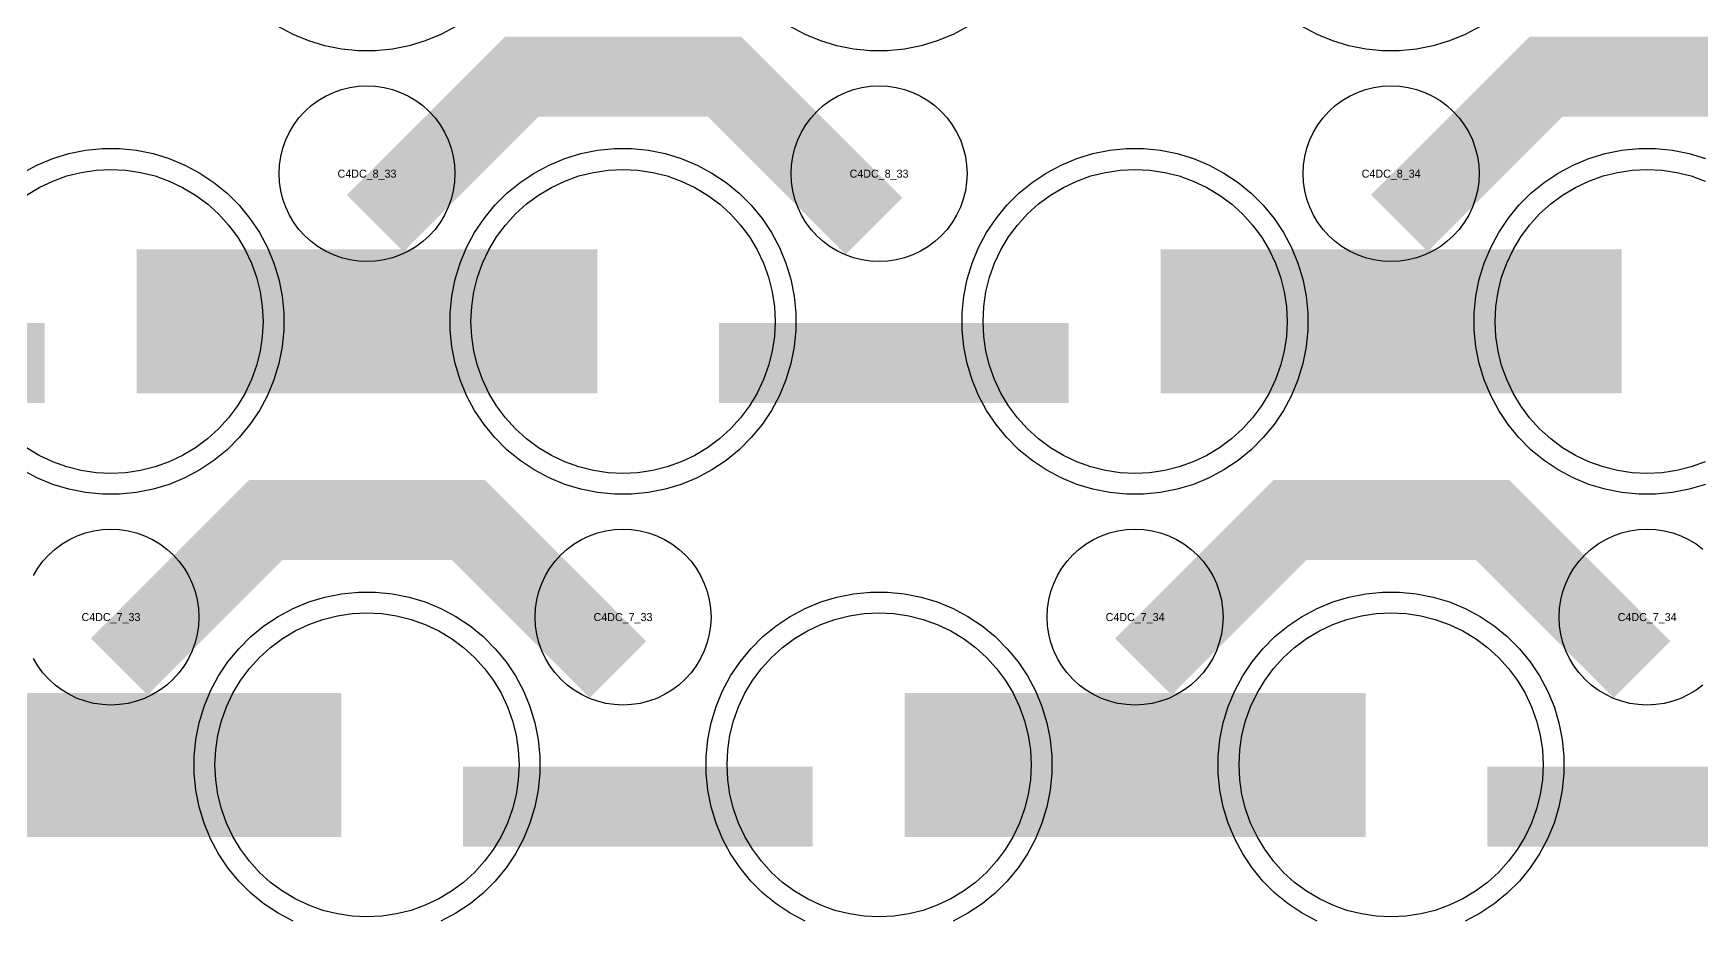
# Model space of a CAD drawing. Extents: x -11880 to 11880, y -14992 to 14992.
# Drawn here: x -1464 to -943, y -13918 to -13641 of the extents above; entities that cross this region are included whole.
import ezdxf
from ezdxf.enums import TextEntityAlignment as Align

# ---------------------------------------------------------------- set-up
doc = ezdxf.new("R2010")
doc.units = 0
doc.header["$MEASUREMENT"] = 0
for name, color, linetype in [('GDS_775_DT_237', 138, 'CONTINUOUS'), ('RDL1_FS', 34, 'CONTINUOUS'), ('RDL_BS', 160, 'CONTINUOUS')]:
    doc.layers.add(name, color=color, linetype=linetype)

msp = doc.modelspace()

# ---------------------------------------------------------------- linework, layer by layer
at = {"layer": 'RDL1_FS', "color": 241, "true_color": 0xf7abae}
for points in [[(-1466.395, -13691.548), (-1462.395, -13689.15), (-1458.181, -13687.158), (-1453.791, -13685.586), (-1449.268, -13684.454), (-1444.657, -13683.77), (-1440, -13683.541), (-1435.343, -13683.77), (-1430.732, -13684.454), (-1426.209, -13685.586), (-1421.819, -13687.158), (-1417.605, -13689.15), (-1413.605, -13691.548), (-1409.86, -13694.326), (-1406.406, -13697.456), (-1403.276, -13700.91), (-1400.498, -13704.655), (-1398.1, -13708.655), (-1396.108, -13712.869), (-1394.536, -13717.259), (-1393.404, -13721.782), (-1392.72, -13726.393), (-1392.491, -13731.05), (-1392.72, -13735.707), (-1393.404, -13740.318), (-1394.536, -13744.841), (-1396.108, -13749.231), (-1398.1, -13753.445), (-1400.498, -13757.445), (-1403.276, -13761.19), (-1406.406, -13764.644), (-1409.86, -13767.774), (-1413.605, -13770.552), (-1417.605, -13772.95), (-1421.819, -13774.942), (-1426.209, -13776.514), (-1430.732, -13777.646), (-1435.343, -13778.33), (-1440, -13778.559), (-1444.657, -13778.33), (-1449.268, -13777.646), (-1453.791, -13776.514), (-1458.181, -13774.942), (-1462.395, -13772.95), (-1466.395, -13770.552)], [(-941.819, -13774.942), (-946.209, -13776.514), (-950.732, -13777.646), (-955.343, -13778.33), (-960, -13778.559), (-964.657, -13778.33), (-969.268, -13777.646), (-973.791, -13776.514), (-978.181, -13774.942), (-982.395, -13772.95), (-986.395, -13770.552), (-990.14, -13767.774), (-993.594, -13764.644), (-996.724, -13761.19), (-999.502, -13757.445), (-1001.9, -13753.445), (-1003.892, -13749.231), (-1005.464, -13744.841), (-1006.596, -13740.318), (-1007.28, -13735.707), (-1007.509, -13731.05), (-1007.28, -13726.393), (-1006.596, -13721.782), (-1005.464, -13717.259), (-1003.892, -13712.869), (-1001.9, -13708.655), (-999.502, -13704.655), (-996.724, -13700.91), (-993.594, -13697.456), (-990.14, -13694.326), (-986.395, -13691.548), (-982.395, -13689.15), (-978.181, -13687.158), (-973.791, -13685.586), (-969.268, -13684.454), (-964.657, -13683.77), (-960, -13683.541), (-955.343, -13683.77), (-950.732, -13684.454), (-946.209, -13685.586), (-941.819, -13687.158)]]:
    msp.add_lwpolyline(points, dxfattribs=at)
for points in [[(-1280, -13778.559), (-1284.657, -13778.33), (-1289.268, -13777.646), (-1293.791, -13776.514), (-1298.181, -13774.942), (-1302.395, -13772.95), (-1306.395, -13770.552), (-1310.14, -13767.774), (-1313.594, -13764.644), (-1316.724, -13761.19), (-1319.502, -13757.445), (-1321.9, -13753.445), (-1323.892, -13749.231), (-1325.464, -13744.841), (-1326.596, -13740.318), (-1327.28, -13735.707), (-1327.509, -13731.05), (-1327.28, -13726.393), (-1326.596, -13721.782), (-1325.464, -13717.259), (-1323.892, -13712.869), (-1321.9, -13708.655), (-1319.502, -13704.655), (-1316.724, -13700.91), (-1313.594, -13697.456), (-1310.14, -13694.326), (-1306.395, -13691.548), (-1302.395, -13689.15), (-1298.181, -13687.158), (-1293.791, -13685.586), (-1289.268, -13684.454), (-1284.657, -13683.77), (-1280, -13683.541), (-1275.343, -13683.77), (-1270.732, -13684.454), (-1266.209, -13685.586), (-1261.819, -13687.158), (-1257.605, -13689.15), (-1253.605, -13691.548), (-1249.86, -13694.326), (-1246.406, -13697.456), (-1243.276, -13700.91), (-1240.498, -13704.655), (-1238.1, -13708.655), (-1236.108, -13712.869), (-1234.536, -13717.259), (-1233.404, -13721.782), (-1232.72, -13726.393), (-1232.491, -13731.05), (-1232.72, -13735.707), (-1233.404, -13740.318), (-1234.536, -13744.841), (-1236.108, -13749.231), (-1238.1, -13753.445), (-1240.498, -13757.445), (-1243.276, -13761.19), (-1246.406, -13764.644), (-1249.86, -13767.774), (-1253.605, -13770.552), (-1257.605, -13772.95), (-1261.819, -13774.942), (-1266.209, -13776.514), (-1270.732, -13777.646), (-1275.343, -13778.33)], [(-1120, -13778.559), (-1124.657, -13778.33), (-1129.268, -13777.646), (-1133.791, -13776.514), (-1138.181, -13774.942), (-1142.395, -13772.95), (-1146.395, -13770.552), (-1150.14, -13767.774), (-1153.594, -13764.644), (-1156.724, -13761.19), (-1159.502, -13757.445), (-1161.9, -13753.445), (-1163.892, -13749.231), (-1165.464, -13744.841), (-1166.596, -13740.318), (-1167.28, -13735.707), (-1167.509, -13731.05), (-1167.28, -13726.393), (-1166.596, -13721.782), (-1165.464, -13717.259), (-1163.892, -13712.869), (-1161.9, -13708.655), (-1159.502, -13704.655), (-1156.724, -13700.91), (-1153.594, -13697.456), (-1150.14, -13694.326), (-1146.395, -13691.548), (-1142.395, -13689.15), (-1138.181, -13687.158), (-1133.791, -13685.586), (-1129.268, -13684.454), (-1124.657, -13683.77), (-1120, -13683.541), (-1115.343, -13683.77), (-1110.732, -13684.454), (-1106.209, -13685.586), (-1101.819, -13687.158), (-1097.605, -13689.15), (-1093.605, -13691.548), (-1089.86, -13694.326), (-1086.406, -13697.456), (-1083.276, -13700.91), (-1080.498, -13704.655), (-1078.1, -13708.655), (-1076.108, -13712.869), (-1074.536, -13717.259), (-1073.404, -13721.782), (-1072.72, -13726.393), (-1072.491, -13731.05), (-1072.72, -13735.707), (-1073.404, -13740.318), (-1074.536, -13744.841), (-1076.108, -13749.231), (-1078.1, -13753.445), (-1080.498, -13757.445), (-1083.276, -13761.19), (-1086.406, -13764.644), (-1089.86, -13767.774), (-1093.605, -13770.552), (-1097.605, -13772.95), (-1101.819, -13774.942), (-1106.209, -13776.514), (-1110.732, -13777.646), (-1115.343, -13778.33)], [(-1360, -13917.124), (-1364.657, -13916.895), (-1369.268, -13916.211), (-1373.791, -13915.079), (-1378.181, -13913.507), (-1382.395, -13911.515), (-1386.395, -13909.117), (-1390.14, -13906.339), (-1393.594, -13903.209), (-1396.724, -13899.755), (-1399.502, -13896.01), (-1401.9, -13892.01), (-1403.892, -13887.796), (-1405.464, -13883.406), (-1406.596, -13878.883), (-1407.28, -13874.272), (-1407.509, -13869.615), (-1407.28, -13864.958), (-1406.596, -13860.347), (-1405.464, -13855.824), (-1403.892, -13851.434), (-1401.9, -13847.22), (-1399.502, -13843.22), (-1396.724, -13839.475), (-1393.594, -13836.021), (-1390.14, -13832.891), (-1386.395, -13830.113), (-1382.395, -13827.715), (-1378.181, -13825.723), (-1373.791, -13824.151), (-1369.268, -13823.019), (-1364.657, -13822.335), (-1360, -13822.106), (-1355.343, -13822.335), (-1350.732, -13823.019), (-1346.209, -13824.151), (-1341.819, -13825.723), (-1337.605, -13827.715), (-1333.605, -13830.113), (-1329.86, -13832.891), (-1326.406, -13836.021), (-1323.276, -13839.475), (-1320.498, -13843.22), (-1318.1, -13847.22), (-1316.108, -13851.434), (-1314.536, -13855.824), (-1313.404, -13860.347), (-1312.72, -13864.958), (-1312.491, -13869.615), (-1312.72, -13874.272), (-1313.404, -13878.883), (-1314.536, -13883.406), (-1316.108, -13887.796), (-1318.1, -13892.01), (-1320.498, -13896.01), (-1323.276, -13899.755), (-1326.406, -13903.209), (-1329.86, -13906.339), (-1333.605, -13909.117), (-1337.605, -13911.515), (-1341.819, -13913.507), (-1346.209, -13915.079), (-1350.732, -13916.211), (-1355.343, -13916.895)], [(-1200, -13917.124), (-1204.657, -13916.895), (-1209.268, -13916.211), (-1213.791, -13915.079), (-1218.181, -13913.507), (-1222.395, -13911.515), (-1226.395, -13909.117), (-1230.14, -13906.339), (-1233.594, -13903.209), (-1236.724, -13899.755), (-1239.502, -13896.01), (-1241.9, -13892.01), (-1243.892, -13887.796), (-1245.464, -13883.406), (-1246.596, -13878.883), (-1247.28, -13874.272), (-1247.509, -13869.615), (-1247.28, -13864.958), (-1246.596, -13860.347), (-1245.464, -13855.824), (-1243.892, -13851.434), (-1241.9, -13847.22), (-1239.502, -13843.22), (-1236.724, -13839.475), (-1233.594, -13836.021), (-1230.14, -13832.891), (-1226.395, -13830.113), (-1222.395, -13827.715), (-1218.181, -13825.723), (-1213.791, -13824.151), (-1209.268, -13823.019), (-1204.657, -13822.335), (-1200, -13822.106), (-1195.343, -13822.335), (-1190.732, -13823.019), (-1186.209, -13824.151), (-1181.819, -13825.723), (-1177.605, -13827.715), (-1173.605, -13830.113), (-1169.86, -13832.891), (-1166.406, -13836.021), (-1163.276, -13839.475), (-1160.498, -13843.22), (-1158.1, -13847.22), (-1156.108, -13851.434), (-1154.536, -13855.824), (-1153.404, -13860.347), (-1152.72, -13864.958), (-1152.491, -13869.615), (-1152.72, -13874.272), (-1153.404, -13878.883), (-1154.536, -13883.406), (-1156.108, -13887.796), (-1158.1, -13892.01), (-1160.498, -13896.01), (-1163.276, -13899.755), (-1166.406, -13903.209), (-1169.86, -13906.339), (-1173.605, -13909.117), (-1177.605, -13911.515), (-1181.819, -13913.507), (-1186.209, -13915.079), (-1190.732, -13916.211), (-1195.343, -13916.895)], [(-1040, -13917.124), (-1044.657, -13916.895), (-1049.268, -13916.211), (-1053.791, -13915.079), (-1058.181, -13913.507), (-1062.395, -13911.515), (-1066.395, -13909.117), (-1070.14, -13906.339), (-1073.594, -13903.209), (-1076.724, -13899.755), (-1079.502, -13896.01), (-1081.9, -13892.01), (-1083.892, -13887.796), (-1085.464, -13883.406), (-1086.596, -13878.883), (-1087.28, -13874.272), (-1087.509, -13869.615), (-1087.28, -13864.958), (-1086.596, -13860.347), (-1085.464, -13855.824), (-1083.892, -13851.434), (-1081.9, -13847.22), (-1079.502, -13843.22), (-1076.724, -13839.475), (-1073.594, -13836.021), (-1070.14, -13832.891), (-1066.395, -13830.113), (-1062.395, -13827.715), (-1058.181, -13825.723), (-1053.791, -13824.151), (-1049.268, -13823.019), (-1044.657, -13822.335), (-1040, -13822.106), (-1035.343, -13822.335), (-1030.732, -13823.019), (-1026.209, -13824.151), (-1021.819, -13825.723), (-1017.605, -13827.715), (-1013.605, -13830.113), (-1009.86, -13832.891), (-1006.406, -13836.021), (-1003.276, -13839.475), (-1000.498, -13843.22), (-998.1, -13847.22), (-996.108, -13851.434), (-994.536, -13855.824), (-993.404, -13860.347), (-992.72, -13864.958), (-992.491, -13869.615), (-992.72, -13874.272), (-993.404, -13878.883), (-994.536, -13883.406), (-996.108, -13887.796), (-998.1, -13892.01), (-1000.498, -13896.01), (-1003.276, -13899.755), (-1006.406, -13903.209), (-1009.86, -13906.339), (-1013.605, -13909.117), (-1017.605, -13911.515), (-1021.819, -13913.507), (-1026.209, -13915.079), (-1030.732, -13916.211), (-1035.343, -13916.895)]]:
    msp.add_lwpolyline(points, close=True, dxfattribs=at)
for points in [[(-1431.998, -13731.05, 45, 45, 0), (-1359.998, -13731.05, 45, 45, 0)], [(-1359.998, -13731.05, 45, 45, 0), (-1287.998, -13731.05, 45, 45, 0)], [(-1111.998, -13731.05, 45, 45, 0), (-1039.998, -13731.05, 45, 45, 0)], [(-1039.998, -13731.05, 45, 45, 0), (-967.998, -13731.05, 45, 45, 0)], [(-1511.998, -13869.615, 45, 45, 0), (-1439.998, -13869.615, 45, 45, 0)], [(-1439.998, -13869.615, 45, 45, 0), (-1367.998, -13869.615, 45, 45, 0)], [(-1191.998, -13869.615, 45, 45, 0), (-1119.998, -13869.615, 45, 45, 0)], [(-1119.998, -13869.615, 45, 45, 0), (-1047.998, -13869.615, 45, 45, 0)]]:
    msp.add_lwpolyline(points, format="xyseb", dxfattribs=at)
at = {"layer": 'RDL_BS', "color": 241, "true_color": 0xf7abae}
for points in [[(-1332.223, -13638.868), (-1336.885, -13641.36), (-1341.795, -13643.391), (-1346.835, -13644.922), (-1352.062, -13645.968), (-1357.356, -13646.485), (-1362.644, -13646.485), (-1367.938, -13645.968), (-1373.165, -13644.922), (-1378.205, -13643.391), (-1383.115, -13641.36), (-1387.777, -13638.868)], [(-1172.223, -13638.868), (-1176.885, -13641.36), (-1181.795, -13643.391), (-1186.835, -13644.922), (-1192.062, -13645.968), (-1197.356, -13646.485), (-1202.644, -13646.485), (-1207.938, -13645.968), (-1213.165, -13644.922), (-1218.205, -13643.391), (-1223.115, -13641.36), (-1227.777, -13638.868)], [(-1012.223, -13638.868), (-1016.885, -13641.36), (-1021.795, -13643.391), (-1026.835, -13644.922), (-1032.062, -13645.968), (-1037.356, -13646.485), (-1042.644, -13646.485), (-1047.938, -13645.968), (-1053.165, -13644.922), (-1058.205, -13643.391), (-1063.115, -13641.36), (-1067.777, -13638.868)], [(-1467.777, -13684.667), (-1463.115, -13682.175), (-1458.205, -13680.144), (-1453.165, -13678.613), (-1447.938, -13677.567), (-1442.644, -13677.05), (-1437.356, -13677.05), (-1432.062, -13677.567), (-1426.835, -13678.613), (-1421.795, -13680.144), (-1416.885, -13682.175), (-1412.223, -13684.667), (-1407.809, -13687.614), (-1403.708, -13690.976), (-1399.926, -13694.758), (-1396.564, -13698.859), (-1393.617, -13703.273), (-1391.125, -13707.935), (-1389.094, -13712.845), (-1387.563, -13717.885), (-1386.517, -13723.112), (-1386, -13728.406), (-1386, -13733.694), (-1386.517, -13738.988), (-1387.563, -13744.215), (-1389.094, -13749.255), (-1391.125, -13754.165), (-1393.617, -13758.827), (-1396.564, -13763.241), (-1399.926, -13767.342), (-1403.708, -13771.124), (-1407.809, -13774.486), (-1412.223, -13777.433), (-1416.885, -13779.925), (-1421.795, -13781.956), (-1426.835, -13783.487), (-1432.062, -13784.533), (-1437.356, -13785.05), (-1442.644, -13785.05), (-1447.938, -13784.533), (-1453.165, -13783.487), (-1458.205, -13781.956), (-1463.115, -13779.925), (-1467.777, -13777.433)], [(-941.795, -13781.956), (-946.835, -13783.487), (-952.062, -13784.533), (-957.356, -13785.05), (-962.644, -13785.05), (-967.938, -13784.533), (-973.165, -13783.487), (-978.205, -13781.956), (-983.115, -13779.925), (-987.777, -13777.433), (-992.191, -13774.486), (-996.292, -13771.124), (-1000.074, -13767.342), (-1003.436, -13763.241), (-1006.383, -13758.827), (-1008.875, -13754.165), (-1010.906, -13749.255), (-1012.437, -13744.215), (-1013.483, -13738.988), (-1014, -13733.694), (-1014, -13728.406), (-1013.483, -13723.112), (-1012.437, -13717.885), (-1010.906, -13712.845), (-1008.875, -13707.935), (-1006.383, -13703.273), (-1003.436, -13698.859), (-1000.074, -13694.758), (-996.292, -13690.976), (-992.191, -13687.614), (-987.777, -13684.667), (-983.115, -13682.175), (-978.205, -13680.144), (-973.165, -13678.613), (-967.938, -13677.567), (-962.644, -13677.05), (-957.356, -13677.05), (-952.062, -13677.567), (-946.835, -13678.613), (-941.795, -13680.144)], [(-1383.115, -13918.49), (-1387.777, -13915.998), (-1392.191, -13913.051), (-1396.292, -13909.689), (-1400.074, -13905.907), (-1403.436, -13901.806), (-1406.383, -13897.392), (-1408.875, -13892.73), (-1410.906, -13887.82), (-1412.437, -13882.78), (-1413.483, -13877.553), (-1414, -13872.259), (-1414, -13866.971), (-1413.483, -13861.677), (-1412.437, -13856.45), (-1410.906, -13851.41), (-1408.875, -13846.5), (-1406.383, -13841.838), (-1403.436, -13837.424), (-1400.074, -13833.323), (-1396.292, -13829.541), (-1392.191, -13826.179), (-1387.777, -13823.232), (-1383.115, -13820.74), (-1378.205, -13818.709), (-1373.165, -13817.178), (-1367.938, -13816.132), (-1362.644, -13815.615), (-1357.356, -13815.615), (-1352.062, -13816.132), (-1346.835, -13817.178), (-1341.795, -13818.709), (-1336.885, -13820.74), (-1332.223, -13823.232), (-1327.809, -13826.179), (-1323.708, -13829.541), (-1319.926, -13833.323), (-1316.564, -13837.424), (-1313.617, -13841.838), (-1311.125, -13846.5), (-1309.094, -13851.41), (-1307.563, -13856.45), (-1306.517, -13861.677), (-1306, -13866.971), (-1306, -13872.259), (-1306.517, -13877.553), (-1307.563, -13882.78), (-1309.094, -13887.82), (-1311.125, -13892.73), (-1313.617, -13897.392), (-1316.564, -13901.806), (-1319.926, -13905.907), (-1323.708, -13909.689), (-1327.809, -13913.051), (-1332.223, -13915.998), (-1336.885, -13918.49)], [(-1223.115, -13918.49), (-1227.777, -13915.998), (-1232.191, -13913.051), (-1236.292, -13909.689), (-1240.074, -13905.907), (-1243.436, -13901.806), (-1246.383, -13897.392), (-1248.875, -13892.73), (-1250.906, -13887.82), (-1252.437, -13882.78), (-1253.483, -13877.553), (-1254, -13872.259), (-1254, -13866.971), (-1253.483, -13861.677), (-1252.437, -13856.45), (-1250.906, -13851.41), (-1248.875, -13846.5), (-1246.383, -13841.838), (-1243.436, -13837.424), (-1240.074, -13833.323), (-1236.292, -13829.541), (-1232.191, -13826.179), (-1227.777, -13823.232), (-1223.115, -13820.74), (-1218.205, -13818.709), (-1213.165, -13817.178), (-1207.938, -13816.132), (-1202.644, -13815.615), (-1197.356, -13815.615), (-1192.062, -13816.132), (-1186.835, -13817.178), (-1181.795, -13818.709), (-1176.885, -13820.74), (-1172.223, -13823.232), (-1167.809, -13826.179), (-1163.708, -13829.541), (-1159.926, -13833.323), (-1156.564, -13837.424), (-1153.617, -13841.838), (-1151.125, -13846.5), (-1149.094, -13851.41), (-1147.563, -13856.45), (-1146.517, -13861.677), (-1146, -13866.971), (-1146, -13872.259), (-1146.517, -13877.553), (-1147.563, -13882.78), (-1149.094, -13887.82), (-1151.125, -13892.73), (-1153.617, -13897.392), (-1156.564, -13901.806), (-1159.926, -13905.907), (-1163.708, -13909.689), (-1167.809, -13913.051), (-1172.223, -13915.998), (-1176.885, -13918.49)], [(-1063.115, -13918.49), (-1067.777, -13915.998), (-1072.191, -13913.051), (-1076.292, -13909.689), (-1080.074, -13905.907), (-1083.436, -13901.806), (-1086.383, -13897.392), (-1088.875, -13892.73), (-1090.906, -13887.82), (-1092.437, -13882.78), (-1093.483, -13877.553), (-1094, -13872.259), (-1094, -13866.971), (-1093.483, -13861.677), (-1092.437, -13856.45), (-1090.906, -13851.41), (-1088.875, -13846.5), (-1086.383, -13841.838), (-1083.436, -13837.424), (-1080.074, -13833.323), (-1076.292, -13829.541), (-1072.191, -13826.179), (-1067.777, -13823.232), (-1063.115, -13820.74), (-1058.205, -13818.709), (-1053.165, -13817.178), (-1047.938, -13816.132), (-1042.644, -13815.615), (-1037.356, -13815.615), (-1032.062, -13816.132), (-1026.835, -13817.178), (-1021.795, -13818.709), (-1016.885, -13820.74), (-1012.223, -13823.232), (-1007.809, -13826.179), (-1003.708, -13829.541), (-999.926, -13833.323), (-996.564, -13837.424), (-993.617, -13841.838), (-991.125, -13846.5), (-989.094, -13851.41), (-987.563, -13856.45), (-986.517, -13861.677), (-986, -13866.971), (-986, -13872.259), (-986.517, -13877.553), (-987.563, -13882.78), (-989.094, -13887.82), (-991.125, -13892.73), (-993.617, -13897.392), (-996.564, -13901.806), (-999.926, -13905.907), (-1003.708, -13909.689), (-1007.809, -13913.051), (-1012.223, -13915.998), (-1016.885, -13918.49)]]:
    msp.add_lwpolyline(points, dxfattribs=at)
at = {"layer": 'RDL_BS'}
for points in [[(-1357.438, -13700.364, 25, 25, 0), (-1311.623, -13654.549, 25, 25, 0), (-1278.07, -13654.549, 25, 25, 0)], [(-1201.599, -13701.263, 25, 25, 0), (-1248.313, -13654.549, 25, 25, 0), (-1278.071, -13654.549, 25, 25, 0)], [(-1037.438, -13700.364, 25, 25, 0), (-991.623, -13654.549, 25, 25, 0), (-958.07, -13654.549, 25, 25, 0)], [(-881.599, -13701.263, 25, 25, 0), (-928.313, -13654.549, 25, 25, 0), (-958.071, -13654.549, 25, 25, 0)], [(-1437.438, -13838.929, 25, 25, 0), (-1391.623, -13793.114, 25, 25, 0), (-1358.07, -13793.114, 25, 25, 0)], [(-1281.599, -13839.828, 25, 25, 0), (-1328.313, -13793.114, 25, 25, 0), (-1358.071, -13793.114, 25, 25, 0)], [(-1117.438, -13838.929, 25, 25, 0), (-1071.623, -13793.114, 25, 25, 0), (-1038.07, -13793.114, 25, 25, 0)], [(-961.599, -13839.828, 25, 25, 0), (-1008.313, -13793.114, 25, 25, 0), (-1038.071, -13793.114, 25, 25, 0)]]:
    msp.add_lwpolyline(points, format="xyseb", dxfattribs=at)
for points in [[(-1360, -13712.356), (-1362.693, -13712.224), (-1365.365, -13711.828), (-1367.984, -13711.171), (-1370.519, -13710.264), (-1372.956, -13709.112), (-1375.28, -13707.719), (-1377.443, -13706.116), (-1379.442, -13704.304), (-1381.254, -13702.305), (-1382.857, -13700.142), (-1384.25, -13697.818), (-1385.402, -13695.381), (-1386.309, -13692.846), (-1386.966, -13690.227), (-1387.362, -13687.555), (-1387.494, -13684.862), (-1387.362, -13682.169), (-1386.966, -13679.497), (-1386.309, -13676.878), (-1385.402, -13674.343), (-1384.25, -13671.906), (-1382.857, -13669.582), (-1381.254, -13667.419), (-1379.442, -13665.42), (-1377.443, -13663.608), (-1375.28, -13662.005), (-1372.956, -13660.612), (-1370.519, -13659.46), (-1367.984, -13658.553), (-1365.365, -13657.896), (-1362.693, -13657.5), (-1360, -13657.368), (-1357.307, -13657.5), (-1354.635, -13657.896), (-1352.016, -13658.553), (-1349.481, -13659.46), (-1347.044, -13660.612), (-1344.72, -13662.005), (-1342.557, -13663.608), (-1340.558, -13665.42), (-1338.746, -13667.419), (-1337.143, -13669.582), (-1335.75, -13671.906), (-1334.598, -13674.343), (-1333.691, -13676.878), (-1333.034, -13679.497), (-1332.638, -13682.169), (-1332.506, -13684.862), (-1332.638, -13687.555), (-1333.034, -13690.227), (-1333.691, -13692.846), (-1334.598, -13695.381), (-1335.75, -13697.818), (-1337.143, -13700.142), (-1338.746, -13702.305), (-1340.558, -13704.304), (-1342.557, -13706.116), (-1344.72, -13707.719), (-1347.044, -13709.112), (-1349.481, -13710.264), (-1352.016, -13711.171), (-1354.635, -13711.828), (-1357.307, -13712.224)], [(-1200, -13712.356), (-1202.693, -13712.224), (-1205.365, -13711.828), (-1207.984, -13711.171), (-1210.519, -13710.264), (-1212.956, -13709.112), (-1215.28, -13707.719), (-1217.443, -13706.116), (-1219.442, -13704.304), (-1221.254, -13702.305), (-1222.857, -13700.142), (-1224.25, -13697.818), (-1225.402, -13695.381), (-1226.309, -13692.846), (-1226.966, -13690.227), (-1227.362, -13687.555), (-1227.494, -13684.862), (-1227.362, -13682.169), (-1226.966, -13679.497), (-1226.309, -13676.878), (-1225.402, -13674.343), (-1224.25, -13671.906), (-1222.857, -13669.582), (-1221.254, -13667.419), (-1219.442, -13665.42), (-1217.443, -13663.608), (-1215.28, -13662.005), (-1212.956, -13660.612), (-1210.519, -13659.46), (-1207.984, -13658.553), (-1205.365, -13657.896), (-1202.693, -13657.5), (-1200, -13657.368), (-1197.307, -13657.5), (-1194.635, -13657.896), (-1192.016, -13658.553), (-1189.481, -13659.46), (-1187.044, -13660.612), (-1184.72, -13662.005), (-1182.557, -13663.608), (-1180.558, -13665.42), (-1178.746, -13667.419), (-1177.143, -13669.582), (-1175.75, -13671.906), (-1174.598, -13674.343), (-1173.691, -13676.878), (-1173.034, -13679.497), (-1172.638, -13682.169), (-1172.506, -13684.862), (-1172.638, -13687.555), (-1173.034, -13690.227), (-1173.691, -13692.846), (-1174.598, -13695.381), (-1175.75, -13697.818), (-1177.143, -13700.142), (-1178.746, -13702.305), (-1180.558, -13704.304), (-1182.557, -13706.116), (-1184.72, -13707.719), (-1187.044, -13709.112), (-1189.481, -13710.264), (-1192.016, -13711.171), (-1194.635, -13711.828), (-1197.307, -13712.224)], [(-1040, -13712.356), (-1042.693, -13712.224), (-1045.365, -13711.828), (-1047.984, -13711.171), (-1050.519, -13710.264), (-1052.956, -13709.112), (-1055.28, -13707.719), (-1057.443, -13706.116), (-1059.442, -13704.304), (-1061.254, -13702.305), (-1062.857, -13700.142), (-1064.25, -13697.818), (-1065.402, -13695.381), (-1066.309, -13692.846), (-1066.966, -13690.227), (-1067.362, -13687.555), (-1067.494, -13684.862), (-1067.362, -13682.169), (-1066.966, -13679.497), (-1066.309, -13676.878), (-1065.402, -13674.343), (-1064.25, -13671.906), (-1062.857, -13669.582), (-1061.254, -13667.419), (-1059.442, -13665.42), (-1057.443, -13663.608), (-1055.28, -13662.005), (-1052.956, -13660.612), (-1050.519, -13659.46), (-1047.984, -13658.553), (-1045.365, -13657.896), (-1042.693, -13657.5), (-1040, -13657.368), (-1037.307, -13657.5), (-1034.635, -13657.896), (-1032.016, -13658.553), (-1029.481, -13659.46), (-1027.044, -13660.612), (-1024.72, -13662.005), (-1022.557, -13663.608), (-1020.558, -13665.42), (-1018.746, -13667.419), (-1017.143, -13669.582), (-1015.75, -13671.906), (-1014.598, -13674.343), (-1013.691, -13676.878), (-1013.034, -13679.497), (-1012.638, -13682.169), (-1012.506, -13684.862), (-1012.638, -13687.555), (-1013.034, -13690.227), (-1013.691, -13692.846), (-1014.598, -13695.381), (-1015.75, -13697.818), (-1017.143, -13700.142), (-1018.746, -13702.305), (-1020.558, -13704.304), (-1022.557, -13706.116), (-1024.72, -13707.719), (-1027.044, -13709.112), (-1029.481, -13710.264), (-1032.016, -13711.171), (-1034.635, -13711.828), (-1037.307, -13712.224)], [(-1280, -13850.921), (-1282.693, -13850.789), (-1285.365, -13850.393), (-1287.984, -13849.736), (-1290.519, -13848.829), (-1292.956, -13847.677), (-1295.28, -13846.284), (-1297.443, -13844.681), (-1299.442, -13842.869), (-1301.254, -13840.87), (-1302.857, -13838.707), (-1304.25, -13836.383), (-1305.402, -13833.946), (-1306.309, -13831.411), (-1306.966, -13828.792), (-1307.362, -13826.12), (-1307.494, -13823.427), (-1307.362, -13820.734), (-1306.966, -13818.062), (-1306.309, -13815.443), (-1305.402, -13812.908), (-1304.25, -13810.471), (-1302.857, -13808.147), (-1301.254, -13805.984), (-1299.442, -13803.985), (-1297.443, -13802.173), (-1295.28, -13800.57), (-1292.956, -13799.177), (-1290.519, -13798.025), (-1287.984, -13797.118), (-1285.365, -13796.461), (-1282.693, -13796.065), (-1280, -13795.933), (-1277.307, -13796.065), (-1274.635, -13796.461), (-1272.016, -13797.118), (-1269.481, -13798.025), (-1267.044, -13799.177), (-1264.72, -13800.57), (-1262.557, -13802.173), (-1260.558, -13803.985), (-1258.746, -13805.984), (-1257.143, -13808.147), (-1255.75, -13810.471), (-1254.598, -13812.908), (-1253.691, -13815.443), (-1253.034, -13818.062), (-1252.638, -13820.734), (-1252.506, -13823.427), (-1252.638, -13826.12), (-1253.034, -13828.792), (-1253.691, -13831.411), (-1254.598, -13833.946), (-1255.75, -13836.383), (-1257.143, -13838.707), (-1258.746, -13840.87), (-1260.558, -13842.869), (-1262.557, -13844.681), (-1264.72, -13846.284), (-1267.044, -13847.677), (-1269.481, -13848.829), (-1272.016, -13849.736), (-1274.635, -13850.393), (-1277.307, -13850.789)], [(-1120, -13850.921), (-1122.693, -13850.789), (-1125.365, -13850.393), (-1127.984, -13849.736), (-1130.519, -13848.829), (-1132.956, -13847.677), (-1135.28, -13846.284), (-1137.443, -13844.681), (-1139.442, -13842.869), (-1141.254, -13840.87), (-1142.857, -13838.707), (-1144.25, -13836.383), (-1145.402, -13833.946), (-1146.309, -13831.411), (-1146.966, -13828.792), (-1147.362, -13826.12), (-1147.494, -13823.427), (-1147.362, -13820.734), (-1146.966, -13818.062), (-1146.309, -13815.443), (-1145.402, -13812.908), (-1144.25, -13810.471), (-1142.857, -13808.147), (-1141.254, -13805.984), (-1139.442, -13803.985), (-1137.443, -13802.173), (-1135.28, -13800.57), (-1132.956, -13799.177), (-1130.519, -13798.025), (-1127.984, -13797.118), (-1125.365, -13796.461), (-1122.693, -13796.065), (-1120, -13795.933), (-1117.307, -13796.065), (-1114.635, -13796.461), (-1112.016, -13797.118), (-1109.481, -13798.025), (-1107.044, -13799.177), (-1104.72, -13800.57), (-1102.557, -13802.173), (-1100.558, -13803.985), (-1098.746, -13805.984), (-1097.143, -13808.147), (-1095.75, -13810.471), (-1094.598, -13812.908), (-1093.691, -13815.443), (-1093.034, -13818.062), (-1092.638, -13820.734), (-1092.506, -13823.427), (-1092.638, -13826.12), (-1093.034, -13828.792), (-1093.691, -13831.411), (-1094.598, -13833.946), (-1095.75, -13836.383), (-1097.143, -13838.707), (-1098.746, -13840.87), (-1100.558, -13842.869), (-1102.557, -13844.681), (-1104.72, -13846.284), (-1107.044, -13847.677), (-1109.481, -13848.829), (-1112.016, -13849.736), (-1114.635, -13850.393), (-1117.307, -13850.789)]]:
    msp.add_lwpolyline(points, close=True, dxfattribs=at)
at = {"layer": 'RDL_BS', "color": 241, "true_color": 0xf7abae}
for points in [[(-1282.644, -13785.05), (-1287.938, -13784.533), (-1293.165, -13783.487), (-1298.205, -13781.956), (-1303.115, -13779.925), (-1307.777, -13777.433), (-1312.191, -13774.486), (-1316.292, -13771.124), (-1320.074, -13767.342), (-1323.436, -13763.241), (-1326.383, -13758.827), (-1328.875, -13754.165), (-1330.906, -13749.255), (-1332.437, -13744.215), (-1333.483, -13738.988), (-1334, -13733.694), (-1334, -13728.406), (-1333.483, -13723.112), (-1332.437, -13717.885), (-1330.906, -13712.845), (-1328.875, -13707.935), (-1326.383, -13703.273), (-1323.436, -13698.859), (-1320.074, -13694.758), (-1316.292, -13690.976), (-1312.191, -13687.614), (-1307.777, -13684.667), (-1303.115, -13682.175), (-1298.205, -13680.144), (-1293.165, -13678.613), (-1287.938, -13677.567), (-1282.644, -13677.05), (-1277.356, -13677.05), (-1272.062, -13677.567), (-1266.835, -13678.613), (-1261.795, -13680.144), (-1256.885, -13682.175), (-1252.223, -13684.667), (-1247.809, -13687.614), (-1243.708, -13690.976), (-1239.926, -13694.758), (-1236.564, -13698.859), (-1233.617, -13703.273), (-1231.125, -13707.935), (-1229.094, -13712.845), (-1227.563, -13717.885), (-1226.517, -13723.112), (-1226, -13728.406), (-1226, -13733.694), (-1226.517, -13738.988), (-1227.563, -13744.215), (-1229.094, -13749.255), (-1231.125, -13754.165), (-1233.617, -13758.827), (-1236.564, -13763.241), (-1239.926, -13767.342), (-1243.708, -13771.124), (-1247.809, -13774.486), (-1252.223, -13777.433), (-1256.885, -13779.925), (-1261.795, -13781.956), (-1266.835, -13783.487), (-1272.062, -13784.533), (-1277.356, -13785.05)], [(-1122.644, -13785.05), (-1127.938, -13784.533), (-1133.165, -13783.487), (-1138.205, -13781.956), (-1143.115, -13779.925), (-1147.777, -13777.433), (-1152.191, -13774.486), (-1156.292, -13771.124), (-1160.074, -13767.342), (-1163.436, -13763.241), (-1166.383, -13758.827), (-1168.875, -13754.165), (-1170.906, -13749.255), (-1172.437, -13744.215), (-1173.483, -13738.988), (-1174, -13733.694), (-1174, -13728.406), (-1173.483, -13723.112), (-1172.437, -13717.885), (-1170.906, -13712.845), (-1168.875, -13707.935), (-1166.383, -13703.273), (-1163.436, -13698.859), (-1160.074, -13694.758), (-1156.292, -13690.976), (-1152.191, -13687.614), (-1147.777, -13684.667), (-1143.115, -13682.175), (-1138.205, -13680.144), (-1133.165, -13678.613), (-1127.938, -13677.567), (-1122.644, -13677.05), (-1117.356, -13677.05), (-1112.062, -13677.567), (-1106.835, -13678.613), (-1101.795, -13680.144), (-1096.885, -13682.175), (-1092.223, -13684.667), (-1087.809, -13687.614), (-1083.708, -13690.976), (-1079.926, -13694.758), (-1076.564, -13698.859), (-1073.617, -13703.273), (-1071.125, -13707.935), (-1069.094, -13712.845), (-1067.563, -13717.885), (-1066.517, -13723.112), (-1066, -13728.406), (-1066, -13733.694), (-1066.517, -13738.988), (-1067.563, -13744.215), (-1069.094, -13749.255), (-1071.125, -13754.165), (-1073.617, -13758.827), (-1076.564, -13763.241), (-1079.926, -13767.342), (-1083.708, -13771.124), (-1087.809, -13774.486), (-1092.223, -13777.433), (-1096.885, -13779.925), (-1101.795, -13781.956), (-1106.835, -13783.487), (-1112.062, -13784.533), (-1117.356, -13785.05)]]:
    msp.add_lwpolyline(points, close=True, dxfattribs=at)
for points in [[(-1569.984, -13744.063, 25, 25, 0), (-1460.719, -13744.063, 25, 25, 0)], [(-1249.984, -13744.063, 25, 25, 0), (-1140.719, -13744.063, 25, 25, 0)], [(-1329.984, -13882.628, 25, 25, 0), (-1220.719, -13882.628, 25, 25, 0)], [(-1009.984, -13882.628, 25, 25, 0), (-900.719, -13882.628, 25, 25, 0)]]:
    msp.add_lwpolyline(points, format="xyseb", dxfattribs=at)
at = {"layer": 'RDL_BS'}
for points in [[(-1464.25, -13810.471), (-1462.857, -13808.147), (-1461.254, -13805.984), (-1459.442, -13803.985), (-1457.443, -13802.173), (-1455.28, -13800.57), (-1452.956, -13799.177), (-1450.519, -13798.025), (-1447.984, -13797.118), (-1445.365, -13796.461), (-1442.693, -13796.065), (-1440, -13795.933), (-1437.307, -13796.065), (-1434.635, -13796.461), (-1432.016, -13797.118), (-1429.481, -13798.025), (-1427.044, -13799.177), (-1424.72, -13800.57), (-1422.557, -13802.173), (-1420.558, -13803.985), (-1418.746, -13805.984), (-1417.143, -13808.147), (-1415.75, -13810.471), (-1414.598, -13812.908), (-1413.691, -13815.443), (-1413.034, -13818.062), (-1412.638, -13820.734), (-1412.506, -13823.427), (-1412.638, -13826.12), (-1413.034, -13828.792), (-1413.691, -13831.411), (-1414.598, -13833.946), (-1415.75, -13836.383), (-1417.143, -13838.707), (-1418.746, -13840.87), (-1420.558, -13842.869), (-1422.557, -13844.681), (-1424.72, -13846.284), (-1427.044, -13847.677), (-1429.481, -13848.829), (-1432.016, -13849.736), (-1434.635, -13850.393), (-1437.307, -13850.789), (-1440, -13850.921), (-1442.693, -13850.789), (-1445.365, -13850.393), (-1447.984, -13849.736), (-1450.519, -13848.829), (-1452.956, -13847.677), (-1455.28, -13846.284), (-1457.443, -13844.681), (-1459.442, -13842.869), (-1461.254, -13840.87), (-1462.857, -13838.707), (-1464.25, -13836.383)], [(-942.557, -13844.681), (-944.72, -13846.284), (-947.044, -13847.677), (-949.481, -13848.829), (-952.016, -13849.736), (-954.635, -13850.393), (-957.307, -13850.789), (-960, -13850.921), (-962.693, -13850.789), (-965.365, -13850.393), (-967.984, -13849.736), (-970.519, -13848.829), (-972.956, -13847.677), (-975.28, -13846.284), (-977.443, -13844.681), (-979.442, -13842.869), (-981.254, -13840.87), (-982.857, -13838.707), (-984.25, -13836.383), (-985.402, -13833.946), (-986.309, -13831.411), (-986.966, -13828.792), (-987.362, -13826.12), (-987.494, -13823.427), (-987.362, -13820.734), (-986.966, -13818.062), (-986.309, -13815.443), (-985.402, -13812.908), (-984.25, -13810.471), (-982.857, -13808.147), (-981.254, -13805.984), (-979.442, -13803.985), (-977.443, -13802.173), (-975.28, -13800.57), (-972.956, -13799.177), (-970.519, -13798.025), (-967.984, -13797.118), (-965.365, -13796.461), (-962.693, -13796.065), (-960, -13795.933), (-957.307, -13796.065), (-954.635, -13796.461), (-952.016, -13797.118), (-949.481, -13798.025), (-947.044, -13799.177), (-944.72, -13800.57), (-942.557, -13802.173)]]:
    msp.add_lwpolyline(points, dxfattribs=at)

# ---------------------------------------------------------------- texts
at = {"layer": 'GDS_775_DT_237'}
for s, p in [('C4DC_8_33', (-1360, -13684.862)), ('C4DC_8_33', (-1360, -13684.862)), ('C4DC_8_33', (-1200, -13684.862)), ('C4DC_8_33', (-1200, -13684.862)), ('C4DC_8_34', (-1040, -13684.862)), ('C4DC_8_34', (-1040, -13684.862)), ('C4DC_7_33', (-1440, -13823.427)), ('C4DC_7_33', (-1440, -13823.427)), ('C4DC_7_33', (-1280, -13823.427)), ('C4DC_7_33', (-1280, -13823.427)), ('C4DC_7_34', (-1120, -13823.427)), ('C4DC_7_34', (-1120, -13823.427)), ('C4DC_7_34', (-960, -13823.427)), ('C4DC_7_34', (-960, -13823.427))]:
    msp.add_text(s, height=2.5, dxfattribs=at).set_placement(p, align=Align.MIDDLE_CENTER)

doc.saveas('drawing.dxf')
